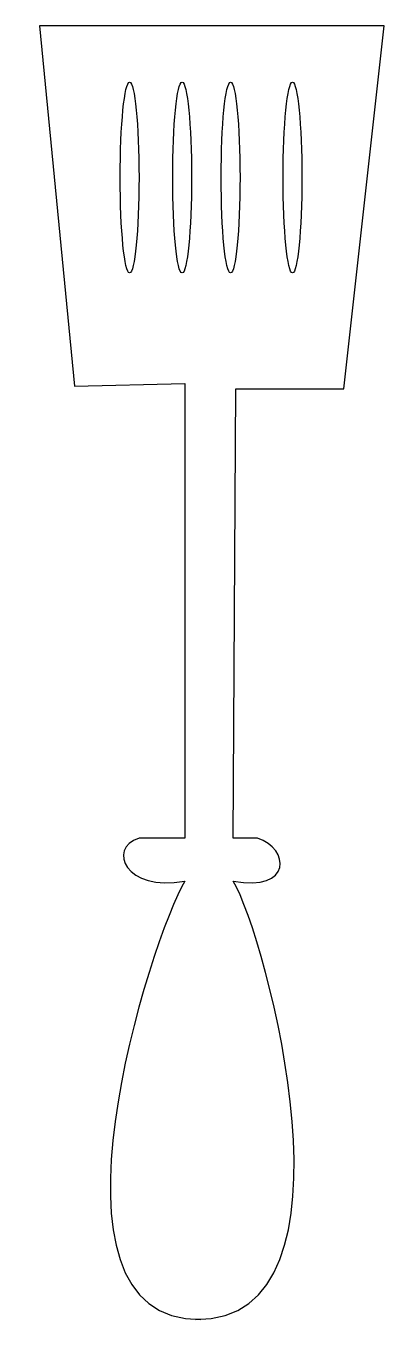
# Model space of a CAD drawing. Header units: centimetres. Extents: x -3.2 to 3, y -11.1 to 11.1.
import ezdxf

# ---------------------------------------------------------------- set-up
doc = ezdxf.new("R2010")
doc.units = ezdxf.units.CM
doc.header["$MEASUREMENT"] = 0
doc.layers.add('Camada 1', color=7, linetype='Continuous')

msp = doc.modelspace()

# ---------------------------------------------------------------- linework, layer by layer
at = {"layer": 'Camada 1'}
for points, knots in [([(0.36899, -2.83821), (0.36899, -2.83821), (0.78425, -2.83821), (0.78425, -2.83821), (0.78425, -2.83821), (1.33823, -3.02286), (1.38419, -3.76108), (0.3692, -3.5764), (0.3692, -3.5764), (0.92297, -4.49929), (2.72277, -11.14454), (-0.27691, -11.09861), (-0.27691, -11.09861), (-0.27691, -11.09861), (-0.18457, -11.09861), (-0.18457, -11.09861), (-0.18457, -11.09861), (-3.18423, -11.14457), (-1.01534, -4.49932), (-0.46154, -3.57643), (-0.46154, -3.57643), (-1.47675, -3.76108), (-1.7997, -3.02287), (-1.24592, -2.83824), (-1.24592, -2.83824), (-1.24592, -2.83824), (-0.46154, -2.83824), (-0.46154, -2.83824), (-0.46154, -2.83824), (-0.46154, -2.83824), (-0.46154, 4.96099), (-0.46154, 4.96099), (-0.46154, 4.96099), (-0.46154, 4.96099), (-2.35347, 4.91482), (-2.35347, 4.91482), (-2.35347, 4.91482), (-2.35347, 4.91482), (-2.95341, 11.09885), (-2.95341, 11.09885), (-2.95341, 11.09885), (-2.95341, 11.09885), (2.95341, 11.09885), (2.95341, 11.09885), (2.95341, 11.09885), (2.95341, 11.09885), (2.26158, 4.86865), (2.26158, 4.86865), (2.26158, 4.86865), (2.26158, 4.86865), (0.4154, 4.86865), (0.4154, 4.86865), (0.4154, 4.86865), (0.4154, 4.86865), (0.36899, -2.83821), (0.36899, -2.83821)], [0, 0, 0, 0, 0.06666667, 0.06666667, 0.06666667, 0.06666667, 0.13333333, 0.13333333, 0.13333333, 0.13333333, 0.2, 0.2, 0.2, 0.2, 0.26666667, 0.26666667, 0.26666667, 0.26666667, 0.33333333, 0.33333333, 0.33333333, 0.33333333, 0.4, 0.4, 0.4, 0.4, 0.46666667, 0.46666667, 0.46666667, 0.46666667, 0.53333333, 0.53333333, 0.53333333, 0.53333333, 0.6, 0.6, 0.6, 0.6, 0.66666667, 0.66666667, 0.66666667, 0.66666667, 0.73333333, 0.73333333, 0.73333333, 0.73333333, 0.8, 0.8, 0.8, 0.8, 0.86666667, 0.86666667, 0.86666667, 0.86666667, 1, 1, 1, 1]), ([(-1.4074, 10.13524), (-1.4967, 10.13524), (-1.56909, 9.40179), (-1.56909, 8.4971), (-1.56909, 8.4971), (-1.56909, 7.5922), (-1.4967, 6.85877), (-1.4074, 6.85877), (-1.4074, 6.85877), (-1.31831, 6.85877), (-1.24592, 7.59222), (-1.24592, 8.4971), (-1.24592, 8.4971), (-1.24592, 9.40176), (-1.31831, 10.13524), (-1.4074, 10.13524)], [0, 0, 0, 0, 0.2, 0.2, 0.2, 0.2, 0.4, 0.4, 0.4, 0.4, 0.6, 0.6, 0.6, 0.6, 1, 1, 1, 1]), ([(-0.5075, 10.13524), (-0.5968, 10.13524), (-0.66919, 9.40179), (-0.66919, 8.4971), (-0.66919, 8.4971), (-0.66919, 7.59241), (-0.5968, 6.85899), (-0.5075, 6.85899), (-0.5075, 6.85899), (-0.41841, 6.85899), (-0.34602, 7.59244), (-0.34602, 8.4971), (-0.34602, 8.4971), (-0.34602, 9.40176), (-0.41841, 10.13524), (-0.5075, 10.13524)], [0, 0, 0, 0, 0.2, 0.2, 0.2, 0.2, 0.4, 0.4, 0.4, 0.4, 0.6, 0.6, 0.6, 0.6, 1, 1, 1, 1]), ([(0.32306, 10.13524), (0.23376, 10.13524), (0.16137, 9.40179), (0.16137, 8.4971), (0.16137, 8.4971), (0.16137, 7.59241), (0.23376, 6.85899), (0.32306, 6.85899), (0.32306, 6.85899), (0.41212, 6.85899), (0.48454, 7.59244), (0.48454, 8.4971), (0.48454, 8.4971), (0.48454, 9.40176), (0.41211, 10.13524), (0.32306, 10.13524)], [0, 0, 0, 0, 0.2, 0.2, 0.2, 0.2, 0.4, 0.4, 0.4, 0.4, 0.6, 0.6, 0.6, 0.6, 1, 1, 1, 1]), ([(1.38419, 10.13524), (1.29489, 10.13524), (1.22293, 9.40179), (1.22293, 8.4971), (1.22293, 8.4971), (1.22293, 7.59241), (1.2949, 6.85899), (1.38419, 6.85899), (1.38419, 6.85899), (1.47348, 6.85899), (1.54588, 7.59244), (1.54588, 8.4971), (1.54588, 8.4971), (1.54588, 9.40176), (1.47349, 10.13524), (1.38419, 10.13524)], [0, 0, 0, 0, 0.2, 0.2, 0.2, 0.2, 0.4, 0.4, 0.4, 0.4, 0.6, 0.6, 0.6, 0.6, 1, 1, 1, 1])]:
    msp.add_open_spline(points, degree=3, knots=knots, dxfattribs=at)

doc.saveas('drawing.dxf')
